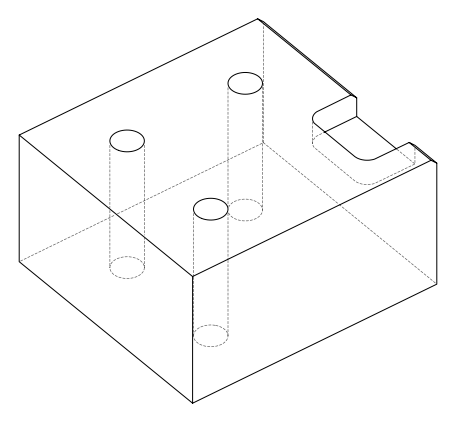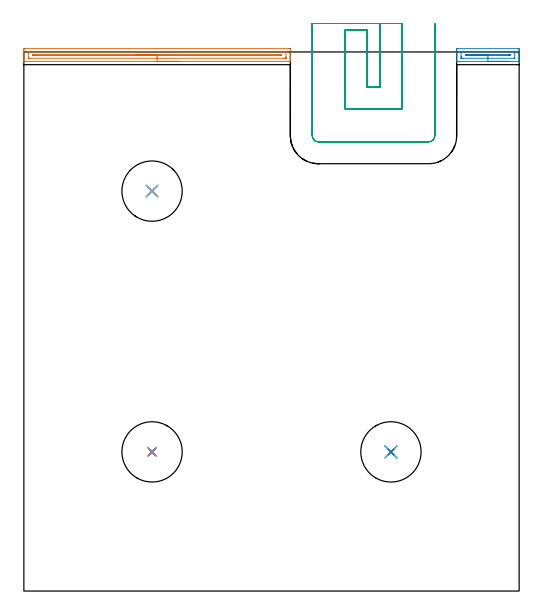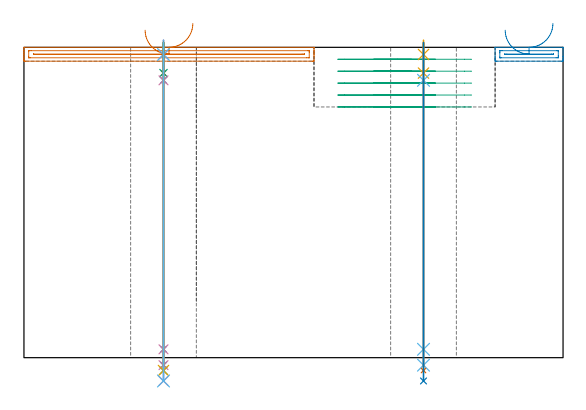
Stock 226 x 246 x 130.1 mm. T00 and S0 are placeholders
(PLAN: 18 operations, 14 tool changes, 13.6 min)
(1 AREA_MILL | FG_CHAMFER_SURFACE | UGT0205_001 | 3.06 min | 2110 mm3)
(2 AREA_MILL_1 | FG_CHAMFER_SURFACE_1 | UGT0205_001 | 0.83 min | 546 mm3)
(3 MILL_SLOT | SLOT_PARTIAL_RECTANGULAR | UGT0201_136 | Follow Part, ap 5, ae 75% | 4.29 min | 94892 mm3)
(4 SPOT_DRILL | STEP1HOLE | NXT0321_9005460120000 | 0.05 min | 184 mm3)
(5 SPOT_DRILL_1 | STEP1HOLE_1 | NXT0321_9005460120000 | 0.05 min | 182 mm3)
(6 SPOT_DRILL_2 | STEP1HOLE_2 | NXT0321_9005460120000 | 0.05 min | 183 mm3)
(7 DRILL_BLIND_HOLE_INTO_CENTER | STEP1HOLE | UGT0301_192 | 0.05 min | 292 mm3)
(8 GUN_DRILL_THROUGH_HOLE | STEP1HOLE | UGT0307_003 | 0.6 min | 4633 mm3)
(9 SPADE_DRILL_TO_ENLARGE_THROUGH_HOLE | STEP1HOLE | UGT0306_008 | 0.55 min | 26162 mm3)
(10 DRILL_TO_ENLARGE_THROUGH_HOLE | STEP1HOLE | UGT0301_390 | 0.57 min | 45977 mm3)
(11 DRILL_BLIND_HOLE_INTO_CENTER_1 | STEP1HOLE_1 | UGT0301_192 | 0.05 min | 290 mm3)
(12 GUN_DRILL_THROUGH_HOLE_1 | STEP1HOLE_1 | UGT0307_003 | 0.6 min | 4627 mm3)
(13 SPADE_DRILL_TO_ENLARGE_THROUGH_HOLE_1 | STEP1HOLE_1 | UGT0306_008 | 0.55 min | 26163 mm3)
(14 DRILL_TO_ENLARGE_THROUGH_HOLE_1 | STEP1HOLE_1 | UGT0301_390 | 0.57 min | 45983 mm3)
(15 DRILL_BLIND_HOLE_INTO_CENTER_2 | STEP1HOLE_2 | UGT0301_192 | 0.05 min | 296 mm3)
(16 GUN_DRILL_THROUGH_HOLE_2 | STEP1HOLE_2 | UGT0307_003 | 0.6 min | 4620 mm3)
(17 SPADE_DRILL_TO_ENLARGE_THROUGH_HOLE_2 | STEP1HOLE_2 | UGT0306_008 | 0.55 min | 26163 mm3)
(18 DRILL_TO_ENLARGE_THROUGH_HOLE_2 | STEP1HOLE_2 | UGT0301_390 | 0.57 min | 45982 mm3)
(TOOL UGT0205_001 | Chamfer Mill 20 x 3 x 45 deg. | D20 FL50 Z2)
(TOOL UGT0201_136 | Carbide End Mill 20.0 | D20 FL30 Z4)
(TOOL NXT0321_9005460120000 | NC Spot Drill, 142deg, 12mm, Carbide, Uncoated | D12 PA142 FL30 Z2)
(TOOL UGT0301_192 | Twist Drill 7.2 mm | D7.2 PA118 FL66 Z2)
(TOOL UGT0307_003 | Gun Drill 7 mm | D7 PA130 FL24 Z1)
(TOOL UGT0306_008 | Spade Drill 17.5mm | D17.5 PA132 FL10 Z2)
(TOOL UGT0301_390 | Twist Drill 27.5 mm | D27.5 PA118 FL165 Z2)
(OP 1 AREA_MILL)
G17 G21 G94 G90
T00 M6
G54
G17 G0 G90 X70.8 Y241.7 S1061 M3
G43 Z140.1 H0
G94 G1 X70.762 Z139.228 F250.
X70.648 Z138.363
X70.459 Z137.512
X70.197 Z136.68
X69.863 Z135.874
X69.46 Z135.1
X68.992 Z134.364
X68.46 Z133.672
X67.871 Z133.029
X67.228 Z132.439
X66.536 Z131.908
X65.8 Z131.44
X65.026 Z131.037
X64.22 Z130.703
X63.388 Z130.441
X62.537 Z130.252
X61.672 Z130.138
X60.8 Z130.1
X0.152
X0.01 Y241.702 Z130.088
X0.002 Y241.797 Z129.995
X0. Y241.897 Z129.902
Y242.86 Z128.939
Y243.138 Z128.661
Y243.73 Z128.066
Y244.026 Z127.771
Y244.6 Z127.197
Y244.896 Z126.901
Y245.47 Z126.325
Y246.053 Z125.743
Y246.34 Z125.455
Y246.923 Z124.873
X0.003 Y247.21 Z124.586
X0.01 Y247.493 Z124.303
X0.302 Y247.498 Z124.3
X0.598 Y247.5
X121.003
X121.298 Y247.498
X121.59 Y247.493 Z124.303
X121.6 Y247.21 Z124.586
Y245.47 Z126.325
Y244.896 Z126.902
Y244.6 Z127.197
Y244.026 Z127.771
Y243.73 Z128.066
Y243.139 Z128.661
Y242.86 Z128.939
Y241.897 Z129.902
X121.598 Y241.797 Z129.995
X121.59 Y241.702 Z130.088
X121.448 Y241.7 Z130.1
X60.8
Y243.114 Z128.686
X3.013
X2.381 Y243.115 Z128.685
X2.118 Y243.117 Z128.683
X2.038 Y243.121 Z128.679
X2.009 Y243.125 Z128.675
X2.007 Y243.141 Z128.659
X2.002 Y243.23 Z128.57
X2. Y245.47 Z126.33
X2.001 Y245.841 Z125.959
X2.004 Y245.966 Z125.834
X2.01 Y246.064 Z125.736
X2.015 Y246.08 Z125.72
X2.027 Y246.081 Z125.719
X2.066 Y246.083 Z125.717
X2.381 Y246.085 Z125.715
X2.642 Y246.086 Z125.714
X118.587
X119.219 Y246.085 Z125.715
X119.482 Y246.083 Z125.717
X119.562 Y246.079 Z125.721
X119.591 Y246.075 Z125.725
X119.593 Y246.059 Z125.741
X119.598 Y245.97 Z125.83
X119.6 Y243.73 Z128.07
X119.599 Y243.359 Z128.441
X119.596 Y243.234 Z128.566
X119.59 Y243.136 Z128.664
X119.585 Y243.12 Z128.68
X119.573 Y243.118 Z128.682
X119.534 Y243.117 Z128.683
X119.219 Y243.115 Z128.685
X118.958 Y243.114 Z128.686
X60.8
Y244.528 Z127.272
X4.165 Y244.529 Z127.271
X4.092 Y244.53 Z127.27
X4.044 Y244.533 Z127.267
X4.012 Y244.535 Z127.265
X4.009 Y244.548 Z127.252
X4.003 Y244.6 Z127.2
X4.002 Y244.64 Z127.16
X4.005 Y244.659 Z127.141
X4.009 Y244.664 Z127.136
X4.02 Y244.667 Z127.133
X4.093 Y244.67 Z127.13
X4.165 Y244.671 Z127.129
X4.984 Y244.672 Z127.128
X117.435 Y244.671 Z127.129
X117.508 Y244.67 Z127.13
X117.557 Y244.667 Z127.133
X117.588 Y244.665 Z127.135
X117.591 Y244.652 Z127.148
X117.597 Y244.6 Z127.2
X117.598 Y244.56 Z127.24
X117.595 Y244.541 Z127.259
X117.591 Y244.536 Z127.264
X117.58 Y244.533 Z127.267
X117.507 Y244.53 Z127.27
X117.435 Y244.529 Z127.271
X116.616 Y244.528 Z127.272
X60.8
X59.928 Z127.31
X59.064 Z127.423
X58.212 Z127.612
X57.38 Z127.875
X56.574 Z128.208
X55.8 Z128.611
X55.064 Z129.08
X54.372 Z129.611
X53.729 Z130.2
X53.14 Z130.844
X52.609 Z131.536
X52.14 Z132.272
X51.737 Z133.045
X51.403 Z133.851
X51.141 Z134.683
X50.952 Z135.535
X50.838 Z136.4
X50.8 Z137.272
G0 Z140.1
M5
M2
(OP 2 AREA_MILL_1)
G17 G21 G94 G90
T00 M6
G54
G17 G0 G90 X221.75 Y241.7 S1061 M3
G43 Z140.1 H0
G94 G1 X221.712 Z139.228 F250.
X221.598 Z138.363
X221.409 Z137.512
X221.147 Z136.68
X220.813 Z135.874
X220.41 Z135.1
X219.941 Z134.364
X219.41 Z133.672
X218.821 Z133.029
X218.178 Z132.439
X217.486 Z131.908
X216.75 Z131.44
X215.976 Z131.037
X215.17 Z130.703
X214.338 Z130.441
X213.486 Z130.252
X212.622 Z130.138
X211.75 Z130.1
X197.573
X197.51 Y241.704 Z130.09
X197.5 Y241.795 Z130.002
Y245.613 Z126.185
Y246.34 Z125.454
Y246.846 Z124.948
X197.505 Y247.21 Z124.585
X197.51 Y247.492 Z124.303
X197.724 Y247.497 Z124.301
X198.016 Y247.5 Z124.3
X225.484
X225.776 Y247.497 Z124.301
X225.99 Y247.492 Z124.303
X226. Y247.21 Z124.585
Y246.846 Z124.948
Y246.34 Z125.454
Y245.613 Z126.185
Y245.47 Z126.328
Y241.99 Z129.808
X225.998 Y241.793 Z130.005
X225.99 Y241.704 Z130.09
X225.927 Y241.7 Z130.1
X211.75
Y243.114 Z128.686
X200.415 Y243.115 Z128.685
X199.788 Y243.118 Z128.682
X199.522 Y243.121 Z128.679
X199.51 Y243.127 Z128.673
X199.504 Y243.139 Z128.661
X199.501 Y243.73 Z128.07
X199.5 Y244.013 Z127.787
X199.501 Y245.752 Z126.048
X199.508 Y246.035 Z125.765
X199.51 Y246.071 Z125.729
X199.519 Y246.079 Z125.721
X199.553 Y246.081 Z125.719
X199.631 Y246.084 Z125.716
X199.788 Y246.085 Z125.715
X200.047 Y246.086 Z125.714
X223.085 Y246.085 Z125.715
X223.712 Y246.082 Z125.718
X223.978 Y246.079 Z125.721
X223.99 Y246.073 Z125.727
X223.996 Y246.061 Z125.739
X223.999 Y245.47 Z126.33
X224. Y245.187 Z126.613
X223.999 Y243.448 Z128.352
X223.992 Y243.165 Z128.635
X223.99 Y243.129 Z128.671
X223.981 Y243.121 Z128.679
X223.946 Y243.119 Z128.681
X223.869 Y243.116 Z128.684
X223.712 Y243.115 Z128.685
X223.453 Y243.114 Z128.686
X211.75
Y244.528 Z127.272
X202.446 Y244.529 Z127.271
X201.628 Y244.533 Z127.267
X201.56 Y244.535 Z127.265
X201.51 Y244.546 Z127.254
X201.506 Y244.6 Z127.2
X201.507 Y244.652 Z127.148
X201.513 Y244.665 Z127.135
X201.525 Y244.667 Z127.133
X201.56 Y244.669 Z127.131
X202.373 Y244.671 Z127.129
X221.054
X221.871 Y244.667 Z127.133
X221.94 Y244.664 Z127.136
X221.99 Y244.654 Z127.146
X221.993 Y244.6 Z127.2
Y244.547 Z127.253
X221.987 Y244.535 Z127.265
X221.975 Y244.533 Z127.267
X221.94 Y244.531 Z127.269
X221.126 Y244.528 Z127.272
X211.75
X210.878 Z127.31
X210.013 Z127.423
X209.162 Z127.612
X208.33 Z127.875
X207.524 Z128.208
X206.75 Z128.611
X206.014 Z129.08
X205.322 Z129.611
X204.679 Z130.2
X204.09 Z130.844
X203.558 Z131.536
X203.09 Z132.272
X202.687 Z133.045
X202.353 Z133.851
X202.091 Z134.683
X201.902 Z135.535
X201.788 Z136.4
X201.75 Z137.272
G0 Z140.1
M5
M2
(OP 3 MILL_SLOT)
G17 G21 G94 G90
T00 M6
G54
G17 G0 G90 X162.5 Y259. S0 M3
G43 Z140.1 H0
Z125.1
G94 G1 Y256. F250.
Y230. F500.
X156.6
Y256.
X146.6
Y220.
X172.5
Y256.
Y259. F250.
X131.6
Y256.
Y207.8 F500.
G3 X134.4 Y205. R2.8
G1 X184.7
G3 X187.5 Y207.8 R2.8
G1 Y256.
Y259. F250.
G0 X162.5 Z120.1
G1 Y256.
Y230. F500.
X156.6
Y256.
X146.6
Y220.
X172.5
Y256.
Y259. F250.
X131.6
Y256.
Y207.8 F500.
G3 X134.4 Y205. R2.8
G1 X184.7
G3 X187.5 Y207.8 R2.8
G1 Y256.
Y259. F250.
G0 X162.5 Z115.1
G1 Y256.
Y230. F500.
X156.6
Y256.
X146.6
Y220.
X172.5
Y256.
Y259. F250.
X131.6
Y256.
Y207.8 F500.
G3 X134.4 Y205. R2.8
G1 X184.7
G3 X187.5 Y207.8 R2.8
G1 Y256.
Y259. F250.
G0 X162.5 Z110.1
G1 Y256.
Y230. F500.
X156.6
Y256.
X146.6
Y220.
X172.5
Y256.
Y259. F250.
X131.6
Y256.
Y207.8 F500.
G3 X134.4 Y205. R2.8
G1 X184.7
G3 X187.5 Y207.8 R2.8
G1 Y256.
Y259. F250.
G0 X162.5 Z105.1
G1 Y256.
Y230. F500.
X156.6
Y256.
X146.6
Y220.
X172.5
Y256.
Y259. F250.
X131.6
Y256.
Y207.8 F500.
G3 X134.4 Y205. R2.8
G1 X184.7
G3 X187.5 Y207.8 R2.8
G1 Y256.
Y259. F250.
G0 Z140.1
M5
M2
(OP 4 SPOT_DRILL)
G17 G21 G94 G90
T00 M6
G54
G17 G0 G90 X58.5 Y63.5 S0 M3
G43 Z140.1 H0
G94 G81 G98 Z127.1 F250. R133.1
G80
M5
M2
(OP 5 SPOT_DRILL_1)
G17 G21 G94 G90
T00 M6
G54
G17 G0 G90 X167.5 Y63.5 S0 M3
G43 Z140.1 H0
G94 G81 G98 Z127.1 F250. R133.1
G80
M5
M2
(OP 6 SPOT_DRILL_2)
G17 G21 G94 G90
T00 M6
G54
G17 G0 G90 X58.5 Y182.5 S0 M3
G43 Z140.1 H0
G94 G81 G98 Z127.1 F250. R133.1
G80
M5
M2
(OP 7 DRILL_BLIND_HOLE_INTO_CENTER)
G17 G21 G94 G90
T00 M6
G54
G17 G0 G90 X58.5 Y63.5 S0 M3
G43 Z140.1 H0
G94 G81 G98 Z119.3 F250. R132.1
G80
M5
M2
(OP 8 GUN_DRILL_THROUGH_HOLE)
G17 G21 G94 G90
T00 M6
G54
G17 G0 G90 X58.5 Y63.5 M8
G43 Z140.1 H0
Z128.003
S716 M3
G94 G1 Z116.271 F125. M26
G4 X.084
Z3.5 F250.
G4 X.084
Z-3.132 F125.
G4 X.084
M5
M9
G0 Z128.003
Z140.1
M2
(OP 9 SPADE_DRILL_TO_ENLARGE_THROUGH_HOLE)
G17 G21 G94 G90
T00 M6
G54
G17 G0 G90 X58.5 Y63.5 S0 M3
G43 Z140.1 H0
G94 G73 G98 Z-5.396 F250. Q16.937 R132.1
G80
M5
M2
(OP 10 DRILL_TO_ENLARGE_THROUGH_HOLE)
G17 G21 G94 G90
T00 M6
G54
G17 G0 G90 X58.5 Y63.5 S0 M3
G43 Z140.1 H0
G94 G73 G98 Z-9.762 F250. Q23.31 R132.1
G80
M5
M2
(OP 11 DRILL_BLIND_HOLE_INTO_CENTER_1)
G17 G21 G94 G90
T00 M6
G54
G17 G0 G90 X167.5 Y63.5 S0 M3
G43 Z140.1 H0
G94 G81 G98 Z119.3 F250. R132.1
G80
M5
M2
(OP 12 GUN_DRILL_THROUGH_HOLE_1)
G17 G21 G94 G90
T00 M6
G54
G17 G0 G90 X167.5 Y63.5 M8
G43 Z140.1 H0
Z128.003
S716 M3
G94 G1 Z116.271 F125. M26
G4 X.084
Z3.5 F250.
G4 X.084
Z-3.132 F125.
G4 X.084
M5
M9
G0 Z128.003
Z140.1
M2
(OP 13 SPADE_DRILL_TO_ENLARGE_THROUGH_HOLE_1)
G17 G21 G94 G90
T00 M6
G54
G17 G0 G90 X167.5 Y63.5 S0 M3
G43 Z140.1 H0
G94 G73 G98 Z-5.396 F250. Q16.937 R132.1
G80
M5
M2
(OP 14 DRILL_TO_ENLARGE_THROUGH_HOLE_1)
G17 G21 G94 G90
T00 M6
G54
G17 G0 G90 X167.5 Y63.5 S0 M3
G43 Z140.1 H0
G94 G73 G98 Z-9.762 F250. Q23.31 R132.1
G80
M5
M2
(OP 15 DRILL_BLIND_HOLE_INTO_CENTER_2)
G17 G21 G94 G90
T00 M6
G54
G17 G0 G90 X58.5 Y182.5 S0 M3
G43 Z140.1 H0
G94 G81 G98 Z119.3 F250. R132.1
G80
M5
M2
(OP 16 GUN_DRILL_THROUGH_HOLE_2)
G17 G21 G94 G90
T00 M6
G54
G17 G0 G90 X58.5 Y182.5 M8
G43 Z140.1 H0
Z128.003
S716 M3
G94 G1 Z116.271 F125. M26
G4 X.084
Z3.5 F250.
G4 X.084
Z-3.132 F125.
G4 X.084
M5
M9
G0 Z128.003
Z140.1
M2
(OP 17 SPADE_DRILL_TO_ENLARGE_THROUGH_HOLE_2)
G17 G21 G94 G90
T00 M6
G54
G17 G0 G90 X58.5 Y182.5 S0 M3
G43 Z140.1 H0
G94 G73 G98 Z-5.396 F250. Q16.937 R132.1
G80
M5
M2
(OP 18 DRILL_TO_ENLARGE_THROUGH_HOLE_2)
G17 G21 G94 G90
T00 M6
G54
G17 G0 G90 X58.5 Y182.5 S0 M3
G43 Z140.1 H0
G94 G73 G98 Z-9.762 F250. Q23.31 R132.1
G80
M5
M2
